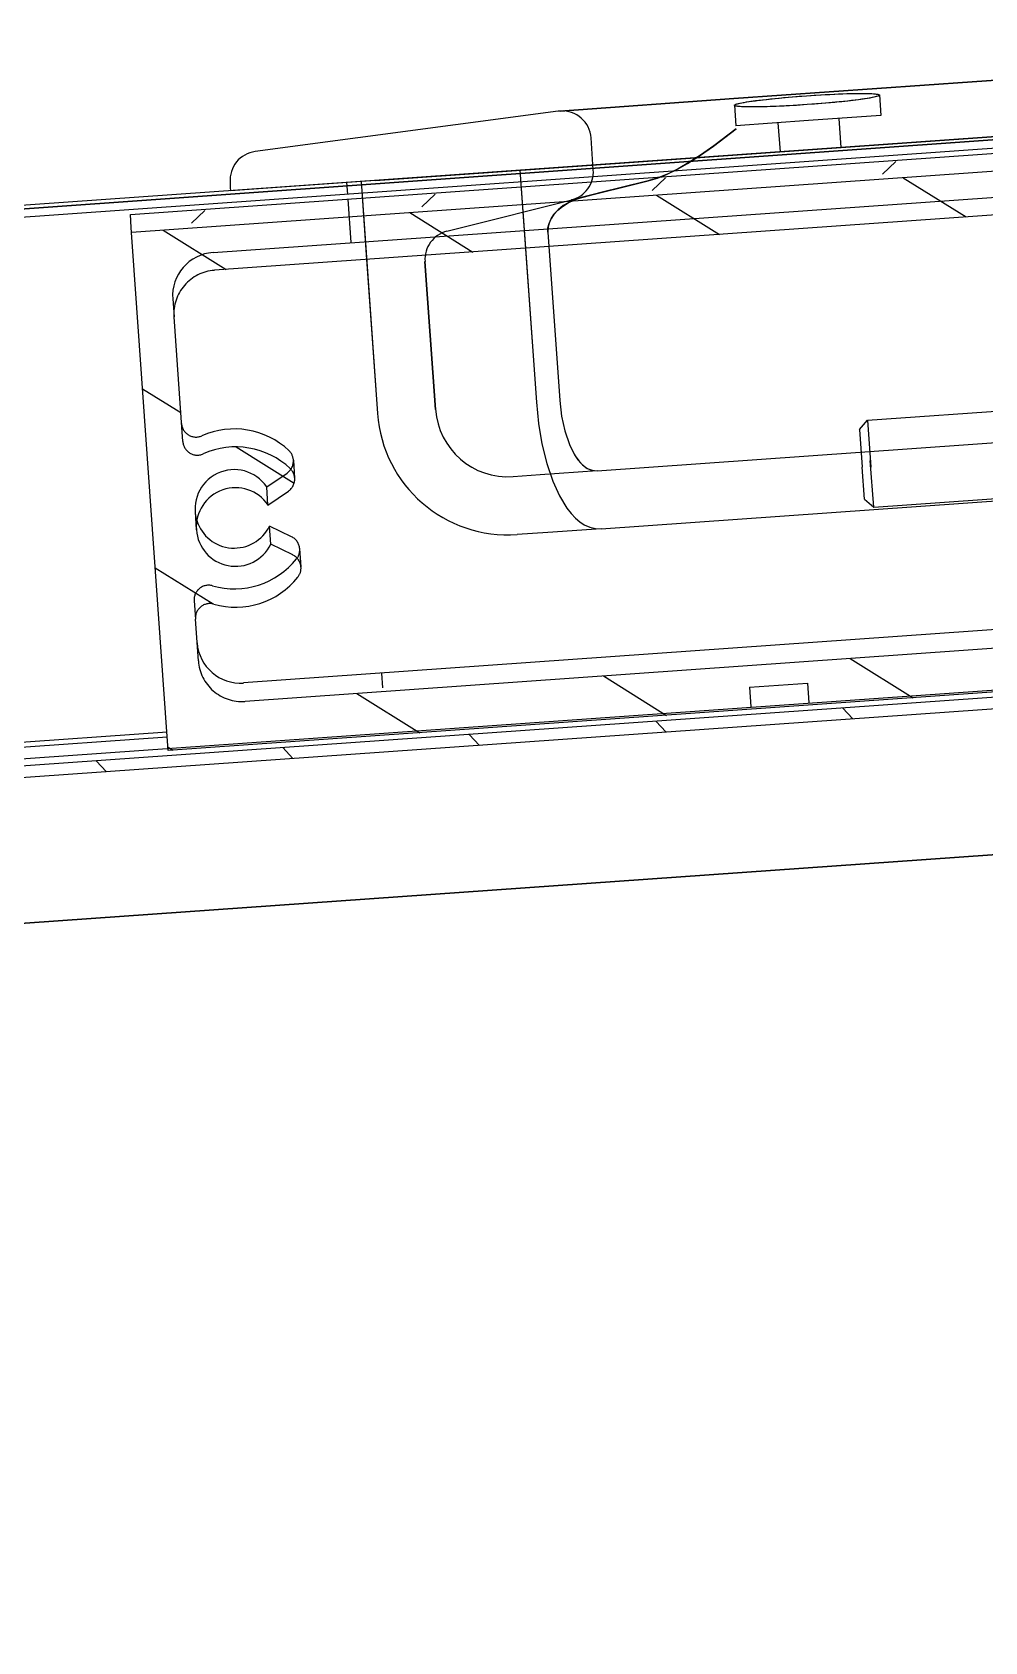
# Model space of a CAD drawing. Extents: x 39751 to 116307, y -36149 to -14965.
# Drawn here: x 44974.3 to 45039.9, y -31441.7 to -31331 of the extents above; entities that cross this region are included whole.
import ezdxf

# ---------------------------------------------------------------- set-up
doc = ezdxf.new("R2010")
doc.units = 0
doc.header["$LTSCALE"] = 1500
doc.linetypes.add('PHANTOM', pattern=[0.95, 0.76, -0.05, 0.02, -0.05, 0.02, -0.05])
doc.layers.add('6', color=6, linetype='PHANTOM')
doc.layers.add('confinea', color=3, linetype='Continuous')
doc.layers.add('AM_0', color=7, linetype='Continuous', lineweight=30)
doc.styles.get("Standard").update_dxf_attribs({"font": 'gbenor.shx', "width": 0.9, "bigfont": 'gbcbig.shx'})
doc.dimstyles.get("Standard").update_dxf_attribs({"dimtxt": 3.5, "dimasz": 3, "dimexe": 1, "dimexo": 0, "dimgap": 1, "dimtad": 1, "dimdec": 0, "dimdsep": 46, "dimtxsty": 'Standard', "dimblk": 'CLOSED', "dimcen": 0, "dimadec": 0, "dimazin": 2, "dimtfac": 1, "dimtdec": 0, "dimtofl": 0, "dimtmove": 2, "dimatfit": 3, "dimldrblk": 'NONE', "dimfxl": 0.18, "dimtolj": 1, "dimtzin": 0, "dimarcsym": 0})

# ---------------------------------------------------------------- blocks, each defined once
blk = doc.blocks.new('A$C7BE91E2F')
at = {"layer": '6'}
for p, q in [((794.73, 222.3), (21.19, 141.02)), ((794.81, 221.5), (21.27, 140.22)), ((670.34, 208.07), (794.65, 221.14)), ((794.78, 219.91), (670.46, 206.85)), ((735.43, 219.96), (711.58, 217.46)), ((711.58, 217.46), (735.43, 219.96)), ((687.12, 210.99), (746.79, 217.26)), ((699.52, 216.19), (678.77, 212.71)), ((676.12, 205.66), (733.8, 211.72)), ((733.93, 210.5), (676.25, 204.44)), ((674.2, 171.3), (670.46, 206.85)), ((703.03, 191.55), (735.27, 194.94)), ((703.45, 187.57), (731.51, 190.52)), ((736.9, 182.19), (679.22, 176.13)), ((767.22, 180.72), (81.1, 108.63)), ((765.38, 181.01), (82.84, 109.29)), ((765.2, 180.86), (674.2, 171.3)), ((737.04, 180.92), (679.36, 174.86)), ((767.31, 179.93), (81.19, 107.83)), ((674.07, 172.57), (151.54, 117.66)), ((674.1, 172.22), (151.58, 117.31))]:
    blk.add_line(p, q, dxfattribs=at)
at = {"layer": '6', "ltscale": 0.29997}
for p, q in [((711.58, 217.46), (699.65, 216.2)), ((699.65, 216.2), (711.58, 217.46))]:
    blk.add_line(p, q, dxfattribs=at)
at = {"layer": '6', "ltscale": 0.035387}
for p, q in [((721.57, 218.05), (721.72, 216.64)), ((721.57, 218.05), (721.72, 216.64)), ((711.63, 217), (711.78, 215.59)), ((711.63, 217), (711.78, 215.59))]:
    blk.add_line(p, q, dxfattribs=at)
at = {"layer": '6', "ltscale": 0.003101}
blk.add_line((699.65, 216.2), (699.52, 216.19), dxfattribs=at)
at = {"layer": '6', "ltscale": 0.124999}
blk.add_line((716.75, 216.12), (711.78, 215.59), dxfattribs=at)
at = {"layer": '6', "ltscale": 0.125001}
blk.add_line((721.72, 216.64), (716.75, 216.12), dxfattribs=at)
at = {"layer": '6', "ltscale": 0.049999}
for p, q in [((718.84, 216.34), (719.05, 214.35)), ((718.84, 216.34), (719.05, 214.35)), ((714.66, 215.9), (714.87, 213.91)), ((714.66, 215.9), (714.87, 213.91))]:
    blk.add_line(p, q, dxfattribs=at)
at = {"layer": '6', "ltscale": 0.054866}
blk.add_line((702.07, 212.24), (701.84, 214.42), dxfattribs=at)
at = {"layer": '6', "ltscale": 0.031816}
for p, q in [((721.96, 212.61), (722.86, 213.51)), ((690.36, 209.29), (691.26, 210.19))]:
    blk.add_line(p, q, dxfattribs=at)
at = {"layer": '6', "ltscale": 0.400005}
for p, q in [((697.02, 212.03), (698.7, 196.12)), ((686.13, 210.89), (687.8, 194.98))]:
    blk.add_line(p, q, dxfattribs=at)
at = {"layer": '6', "ltscale": 0.134544}
for p, q in [((697.02, 212.03), (697.59, 206.68)), ((686.13, 210.89), (686.69, 205.54))]:
    blk.add_line(p, q, dxfattribs=at)
at = {"layer": '6', "ltscale": 0.116307}
blk.add_line((705.87, 211.61), (701.4, 210.33), dxfattribs=at)
at = {"layer": '6', "ltscale": 0.052074}
blk.add_line((703.87, 211.04), (705.87, 211.61), dxfattribs=at)
at = {"layer": '6', "ltscale": 0.05051}
blk.add_line((705.87, 211.61), (703.93, 211.05), dxfattribs=at)
at = {"layer": '6', "ltscale": 0.031817}
for p, q in [((706.16, 210.95), (707.06, 211.85)), ((674.56, 207.63), (675.46, 208.53))]:
    blk.add_line(p, q, dxfattribs=at)
at = {"layer": '6', "ltscale": 0.127758}
blk.add_line((723.39, 212.41), (727.82, 209.86), dxfattribs=at)
at = {"layer": '6', "ltscale": 0.008604}
blk.add_line((677.12, 210.53), (677.15, 210.18), dxfattribs=at)
at = {"layer": '6', "ltscale": 0.25}
blk.add_line((687.12, 210.99), (677.18, 209.95), dxfattribs=at)
at = {"layer": '6', "ltscale": 0.020001}
blk.add_line((685.13, 210.78), (685.22, 209.99), dxfattribs=at)
at = {"layer": '6', "ltscale": 0.025134}
blk.add_line((702.03, 210.51), (701.06, 210.23), dxfattribs=at)
at = {"layer": '6', "ltscale": 0.013461}
blk.add_line((701.52, 210.36), (702.03, 210.51), dxfattribs=at)
at = {"layer": '6', "ltscale": 0.0234}
blk.add_line((702.03, 210.51), (702.93, 210.77), dxfattribs=at)
at = {"layer": '6', "ltscale": 0.016027}
blk.add_line((702.74, 210.71), (702.13, 210.54), dxfattribs=at)
at = {"layer": '6', "ltscale": 0.030905}
blk.add_line((703.93, 211.05), (702.74, 210.71), dxfattribs=at)
at = {"layer": '6', "ltscale": 0.02438}
blk.add_line((702.93, 210.77), (703.87, 211.04), dxfattribs=at)
at = {"layer": '6', "ltscale": 0.127759}
blk.add_line((706.47, 210.63), (710.89, 208.08), dxfattribs=at)
at = {"layer": '6', "ltscale": 0.005916}
blk.add_line((677.15, 210.18), (677.18, 209.95), dxfattribs=at)
at = {"layer": '6', "ltscale": 0.075002}
blk.add_line((685.25, 209.64), (685.57, 206.66), dxfattribs=at)
at = {"layer": '6', "ltscale": 0.240649}
blk.add_line((692.15, 207.68), (701.4, 210.33), dxfattribs=at)
at = {"layer": '6', "ltscale": 0.00912}
blk.add_line((700.99, 210.21), (700.64, 210.11), dxfattribs=at)
at = {"layer": '6', "ltscale": 0.002718}
blk.add_line((700.64, 210.11), (700.74, 210.14), dxfattribs=at)
at = {"layer": '6', "ltscale": 0.008135}
blk.add_line((700.74, 210.14), (701.06, 210.23), dxfattribs=at)
at = {"layer": '6', "ltscale": 0.001872}
blk.add_line((701.06, 210.23), (700.99, 210.21), dxfattribs=at)
at = {"layer": '6', "ltscale": 0.012017}
blk.add_line((701.06, 210.23), (701.52, 210.36), dxfattribs=at)
at = {"layer": '6', "ltscale": 0.127764}
for p, q in [((689.55, 208.86), (693.97, 206.3)), ((672.63, 207.08), (677.05, 204.52))]:
    blk.add_line(p, q, dxfattribs=at)
at = {"layer": '6', "ltscale": 0.021946}
blk.add_line((670.43, 207.2), (670.34, 208.07), dxfattribs=at)
at = {"layer": '6', "ltscale": 0.008758}
blk.add_line((670.46, 206.85), (670.43, 207.2), dxfattribs=at)
at = {"layer": '6', "ltscale": 0.290427}
blk.add_line((699.09, 207.84), (700.31, 196.29), dxfattribs=at)
blk.add_line((699.09, 207.84), (700.31, 196.29), dxfattribs=at)
at = {"layer": '6', "ltscale": 0.265461}
for p, q in [((697.59, 206.68), (698.7, 196.12)), ((686.69, 205.54), (687.8, 194.98))]:
    blk.add_line(p, q, dxfattribs=at)
at = {"layer": '6', "ltscale": 0.255151}
for p, q in [((690.71, 205.54), (691.78, 195.39)), ((691.78, 195.39), (690.71, 205.54))]:
    blk.add_line(p, q, dxfattribs=at)
at = {"layer": '6', "ltscale": 0.030888}
blk.add_line((673.45, 202.37), (673.58, 201.14), dxfattribs=at)
at = {"layer": '6', "ltscale": 0.214861}
blk.add_line((674.48, 192.59), (673.58, 201.14), dxfattribs=at)
at = {"layer": '6', "ltscale": 0.485}
for p, q in [((721.51, 195.65), (740.81, 197.68)), ((722.14, 189.69), (741.43, 191.71))]:
    blk.add_line(p, q, dxfattribs=at)
at = {"layer": '6', "ltscale": 0.077254}
blk.add_line((671.59, 196.13), (674.27, 194.59), dxfattribs=at)
at = {"layer": '6', "ltscale": 0.021213}
blk.add_line((720.98, 194.99), (721.51, 195.65), dxfattribs=at)
at = {"layer": '6', "ltscale": 0.064569}
blk.add_line((720.98, 194.99), (721.25, 192.42), dxfattribs=at)
at = {"layer": '6', "ltscale": 0.080709}
blk.add_line((721.51, 195.65), (721.85, 192.44), dxfattribs=at)
at = {"layer": '6', "ltscale": 0.080703}
blk.add_line((722.14, 189.69), (721.8, 192.9), dxfattribs=at)
at = {"layer": '6', "ltscale": 0.117554}
blk.add_line((678.16, 192.34), (682.23, 189.99), dxfattribs=at)
at = {"layer": '6', "ltscale": 0.05543}
blk.add_line((721.48, 190.22), (721.25, 192.42), dxfattribs=at)
at = {"layer": '6', "ltscale": 0.042185}
blk.add_line((680.35, 189.67), (681.72, 190.66), dxfattribs=at)
at = {"layer": '6', "ltscale": 0.03125}
blk.add_line((682.12, 191.57), (682.25, 190.33), dxfattribs=at)
at = {"layer": '6', "ltscale": 0.046607}
blk.add_line((699.13, 191.14), (697.27, 190.94), dxfattribs=at)
at = {"layer": '6', "ltscale": 0.098159}
blk.add_line((703.03, 191.55), (699.13, 191.14), dxfattribs=at)
at = {"layer": '6', "ltscale": 0.031312}
blk.add_line((680.48, 188.42), (680.35, 189.67), dxfattribs=at)
at = {"layer": '6', "ltscale": 0.042201}
blk.add_line((680.48, 188.42), (681.85, 189.42), dxfattribs=at)
at = {"layer": '6', "ltscale": 0.021212}
blk.add_line((721.48, 190.22), (722.14, 189.69), dxfattribs=at)
at = {"layer": '6', "ltscale": 0.031336}
blk.add_line((675.48, 187.8), (675.61, 186.55), dxfattribs=at)
at = {"layer": '6', "ltscale": 0.052936}
blk.add_line((699.8, 187.19), (697.69, 186.97), dxfattribs=at)
at = {"layer": '6', "ltscale": 0.09183}
blk.add_line((703.45, 187.57), (699.8, 187.19), dxfattribs=at)
at = {"layer": '6', "ltscale": 0.042186}
blk.add_line((682.18, 186.3), (680.63, 186.98), dxfattribs=at)
at = {"layer": '6', "ltscale": 0.031397}
blk.add_line((680.77, 185.73), (680.63, 186.98), dxfattribs=at)
at = {"layer": '6', "ltscale": 0.042198}
blk.add_line((682.31, 185.05), (680.77, 185.73), dxfattribs=at)
at = {"layer": '6', "ltscale": 0.031459}
blk.add_line((682.76, 185.49), (682.89, 184.24), dxfattribs=at)
at = {"layer": '6', "ltscale": 0.117014}
blk.add_line((672.88, 183.84), (676.94, 181.5), dxfattribs=at)
at = {"layer": '6', "ltscale": 0.031545}
blk.add_line((675.62, 181.66), (675.76, 180.41), dxfattribs=at)
at = {"layer": '6', "ltscale": 0.072185}
blk.add_line((676.06, 177.54), (675.76, 180.41), dxfattribs=at)
at = {"layer": '6', "ltscale": 0.000362122}
blk.add_line((675.93, 178.78), (675.93, 178.8), dxfattribs=at)
at = {"layer": '6', "ltscale": 0.127768}
blk.add_line((720.87, 179.23), (725.3, 176.67), dxfattribs=at)
at = {"layer": '6', "ltscale": 0.127766}
blk.add_line((703.95, 177.45), (708.38, 174.89), dxfattribs=at)
at = {"layer": '6', "ltscale": 0.1}
blk.add_line((714.02, 177.02), (718, 177.42), dxfattribs=at)
at = {"layer": '6', "ltscale": 0.033742}
blk.add_line((718, 177.42), (718.13, 176.08), dxfattribs=at)
at = {"layer": '6', "ltscale": 0.024996}
blk.add_line((688.67, 177.12), (688.78, 176.12), dxfattribs=at)
at = {"layer": '6', "ltscale": 0.033748}
blk.add_line((714.02, 177.02), (714.16, 175.68), dxfattribs=at)
at = {"layer": '6', "ltscale": 0.127769}
blk.add_line((687.03, 175.67), (691.46, 173.11), dxfattribs=at)
at = {"layer": '6', "ltscale": 0.025768}
for p, q in [((720.46, 175.81), (721.19, 175.08)), ((707.66, 174.46), (708.39, 173.74)), ((694.86, 173.12), (695.59, 172.39)), ((682.07, 171.78), (682.79, 171.05)), ((669.27, 170.43), (670, 169.7))]:
    blk.add_line(p, q, dxfattribs=at)
at = {"layer": '6', "ltscale": 0.010427}
blk.add_line((674.17, 171.54), (674.53, 171.34), dxfattribs=at)
at = {"layer": '6'}
for points in [[(705.87, 211.61), (706.51, 211.82), (707.12, 212.09), (707.85, 212.47), (708.54, 212.89), (709.34, 213.44), (710.28, 214.15), (711.8, 215.39)], [(711.8, 215.39), (710.3, 214.17), (709.41, 213.49), (708.63, 212.95), (707.91, 212.51), (707.23, 212.14), (706.59, 211.86), (705.87, 211.61)], [(699.09, 207.84), (699.09, 208.14), (699.15, 208.45), (699.28, 208.77), (699.46, 209.07), (699.72, 209.38), (700.03, 209.65), (700.42, 209.91), (700.85, 210.13), (701.4, 210.33)], [(701.4, 210.33), (700.92, 210.16), (700.47, 209.94), (700.09, 209.7), (699.75, 209.41), (699.49, 209.12), (699.3, 208.81), (699.17, 208.49), (699.1, 208.19), (699.09, 207.84)], [(698.7, 196.12), (698.9, 194.67), (699.18, 193.27), (699.56, 191.94), (700.01, 190.73), (700.5, 189.74), (701.04, 188.91), (701.34, 188.55), (701.66, 188.24), (701.96, 188), (702.27, 187.81), (702.66, 187.65), (703.05, 187.57), (703.45, 187.57)], [(698.7, 196.12), (698.9, 194.67), (699.18, 193.27), (699.56, 191.94), (700.01, 190.73), (700.5, 189.74), (701.04, 188.91), (701.34, 188.55), (701.66, 188.24), (701.96, 188), (702.27, 187.81), (702.66, 187.65), (703.05, 187.57), (703.45, 187.57)], [(700.31, 196.29), (700.47, 195.22), (700.72, 194.21), (701.07, 193.3), (701.29, 192.85), (701.53, 192.46), (701.77, 192.16), (702.02, 191.92), (702.35, 191.69), (702.69, 191.57), (703.03, 191.55)], [(700.31, 196.29), (700.47, 195.22), (700.72, 194.21), (701.07, 193.3), (701.45, 192.59), (701.68, 192.26), (701.93, 192), (702.15, 191.82), (702.37, 191.68), (702.7, 191.56), (703.03, 191.55)]]:
    blk.add_lwpolyline(points, dxfattribs=at)
for centre, radius, start, end in [((699.86, 214.21), 2, 5.9985, 95.9644), ((679.11, 210.73), 2, 99.5195, 185.9985), ((700.08, 212.03), 2, 285.9985, 5.9985), ((692.7, 205.75), 2, 105.9985, 185.9985), ((676.43, 202.68), 3, 95.999, 185.998), ((676.56, 201.45), 3, 96.0359, 186.0428), ((696.75, 195.92), 9, 185.9985, 275.9985), ((696.75, 195.92), 5, 185.9985, 275.9985), ((675.34, 193.93), 1, 185.9995, 295.7807), ((678.17, 188.08), 5.5, 48.8384, 115.7814), ((675.47, 192.69), 1, 185.9265, 295.7731), ((678.3, 186.85), 5.5, 48.7822, 115.8011), ((681.13, 191.47), 1, 6.0025, 48.8321), ((678.17, 188.08), 2.7, 35.9985, 199.4218), ((681.13, 191.47), 1, 306.0005, 5.9947), ((681.26, 190.23), 1, 6.0135, 48.7991), ((678.3, 186.84), 2.7, 35.9496, 186.0668), ((681.26, 190.23), 1, 306.041, 6.0275), ((678.17, 188.08), 2.7, 199.422, 335.9981), ((678.3, 186.83), 2.7, 185.8969, 336.0477), ((681.77, 185.38), 1, 6.0023, 65.9965), ((681.9, 184.13), 1, 5.9693, 65.9556), ((681.77, 185.38), 1, 323.1649, 5.9944), ((678.17, 188.08), 5.5, 256.2156, 323.1586), ((681.9, 184.13), 1, 323.1985, 5.9835), ((676.62, 181.77), 1, 76.2163, 185.9975), ((678.3, 186.82), 5.5, 256.1955, 323.2159), ((676.75, 180.51), 1, 76.2242, 186.0721), ((678.91, 179.11), 3, 186.2738, 275.998), ((679.04, 177.85), 3, 185.952, 275.9588)]:
    blk.add_arc(centre, radius, start, end, dxfattribs=at)
at = {"layer": '6', "extrusion": (0, 0, -1)}
for start_param, end_param in [(-1.570796, -0.000164), (3.14187, 4.712389), (3.141593, 6.283349), (-0.000164, 3.14187), (1.570796, 3.141593), (0.000164, 1.570796)]:
    blk.add_ellipse((716.6, 217.52), major_axis=(4.97, 0.52), ratio=0.061538, start_param=start_param, end_param=end_param, dxfattribs=at)

msp = doc.modelspace()

# ---------------------------------------------------------------- linework, layer by layer
at = {"layer": 'AM_0'}
for p, q in [((43618.21, -31439.71), (45255.67, -31323.02)), ((44476.2, -31427.56), (45082.68, -31384.56)), ((44479.83, -31427.3), (45082.68, -31384.56))]:
    msp.add_line(p, q, dxfattribs=at)

# ---------------------------------------------------------------- block references
at = {"rotation": 358.0568805261723}
msp.add_blockref('A$C7BE91E2F', (44304.05, -31528.74), dxfattribs=at)

# ---------------------------------------------------------------- leaders
at = {"layer": 'confinea', "annotation_type": 0, "has_hookline": 1, "hookline_direction": 0, "text_width": 4073.82}
for points in [[(44056.29, -31787.93), (44606.9, -29723.14), (45050.45, -29723.14)], [(44224.53, -32690.32), (44775.15, -30284.31), (45218.69, -30288.39)]]:
    msp.add_leader(points, dimstyle='Standard', override={"dimscale": 50, "dimgap": 1, "dimtad": 0, "dimldrblk": 'DotBlank', "dimarcsym": 1}, dxfattribs=at)

doc.saveas('drawing.dxf')
